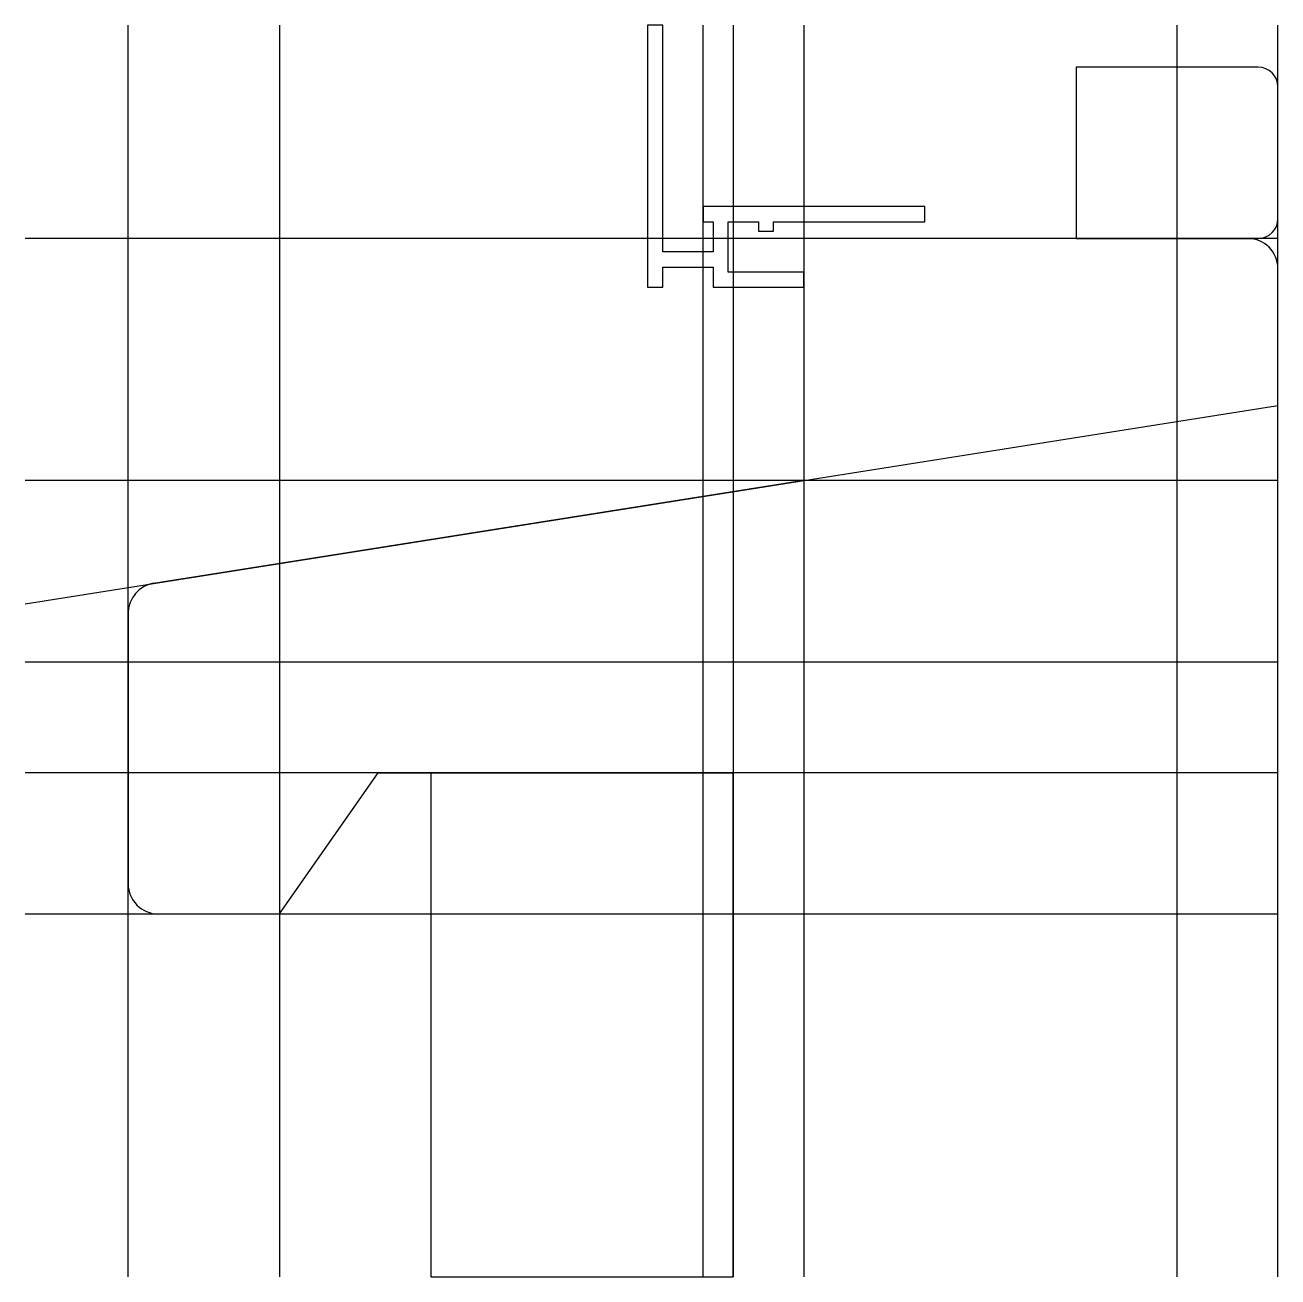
# Model space of a CAD drawing. Extents: x -10 to 114, y -36 to 88.
import ezdxf

# ---------------------------------------------------------------- set-up
doc = ezdxf.new("R2010")
doc.units = 0
doc.layers.get('0').update_dxf_attribs({"linetype": 'CONTINUOUS'})

msp = doc.modelspace()

# ---------------------------------------------------------------- linework, layer by layer
at = {"linetype": 'CONTINUOUS'}
for p, q in [((0, -36), (0, 88.16)), ((15, 88.16), (15, -36)), ((53, 88.16), (51.5, 88.16)), ((51.5, 88.16), (51.5, 62.16)), ((53, 65.66), (53, 88.16)), ((57, -36), (57, 88.16)), ((60, 88.16), (60, -36)), ((67, 88.16), (67, -36)), ((104, -36), (104, 88.16)), ((114, -36), (114, 88.16)), ((112.04, 83.98), (94, 83.98)), ((94, 83.98), (94, 67)), ((114, 68.96), (114, 82.02)), ((79, 70.16), (57, 70.16)), ((57, 70.16), (57, 68.66)), ((79, 68.66), (79, 70.16)), ((57, 68.66), (58, 68.66)), ((58, 68.66), (58, 65.66)), ((59.5, 63.66), (59.5, 68.66)), ((59.5, 68.66), (62.5, 68.66)), ((62.5, 68.66), (62.5, 67.71)), ((64, 67.71), (64, 68.66)), ((64, 68.66), (79, 68.66)), ((62.5, 67.71), (64, 67.71)), ((114, 67), (-10.22, 67)), ((111, 67), (67, 67)), ((67, 67), (67, 43)), ((94, 67), (112.04, 67)), ((58, 65.66), (53, 65.66)), ((53, 62.16), (53, 64.16)), ((53, 64.16), (58, 64.16)), ((58, 64.16), (58, 62.16)), ((67, 63.66), (59.5, 63.66)), ((67, 62.16), (67, 63.66)), ((114, 25), (114, 64)), ((51.5, 62.16), (53, 62.16)), ((58, 62.16), (67, 62.16)), ((-10.22, 30.77), (114, 50.44)), ((114, 43), (-10.22, 43)), ((67, 43), (2.53, 32.79)), ((0, 29.83), (0, 3)), ((-10.22, 25), (114, 25)), ((104, 0), (104, 25)), ((104, 25), (114, 25)), ((114, 14), (-10.22, 14)), ((15, 0), (24.8, 14)), ((24.8, 14), (60, 14)), ((60, 14), (30, 14)), ((30, 14), (30, -36)), ((60, 14), (60, 0)), ((60, -36), (60, 14)), ((-10.22, 0), (114, 0)), ((3, 0), (15, 0)), ((60, 0), (104, 0)), ((30, -36), (60, -36))]:
    msp.add_line(p, q, dxfattribs=at)
for centre, radius, start, end in [((112.04, 82.02), 1.96, 360, 90), ((112.04, 68.96), 1.96, 270, 0), ((111, 64), 3, 0, 90), ((3, 29.83), 3, 99.0134, 179.9436), ((3, 3), 3, 180, 270)]:
    msp.add_arc(centre, radius, start, end, dxfattribs=at)

doc.saveas('drawing.dxf')
